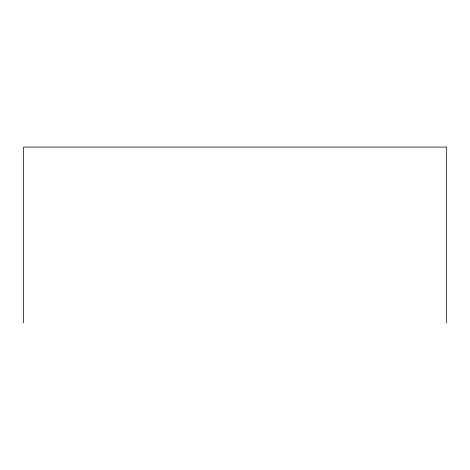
<?xml version="1.0" encoding="UTF-8"?>
<svg xmlns="http://www.w3.org/2000/svg" width="470" height="470" viewBox="0 0 470 470"><rect width="100%" height="100%" fill="white"/><g stroke="black" fill="none" stroke-linecap="round" stroke-linejoin="round"><path stroke-width="0.7" d="M446.5 322.919L446.5 147.081L23.5 147.081L23.5 322.919"/></g></svg>
